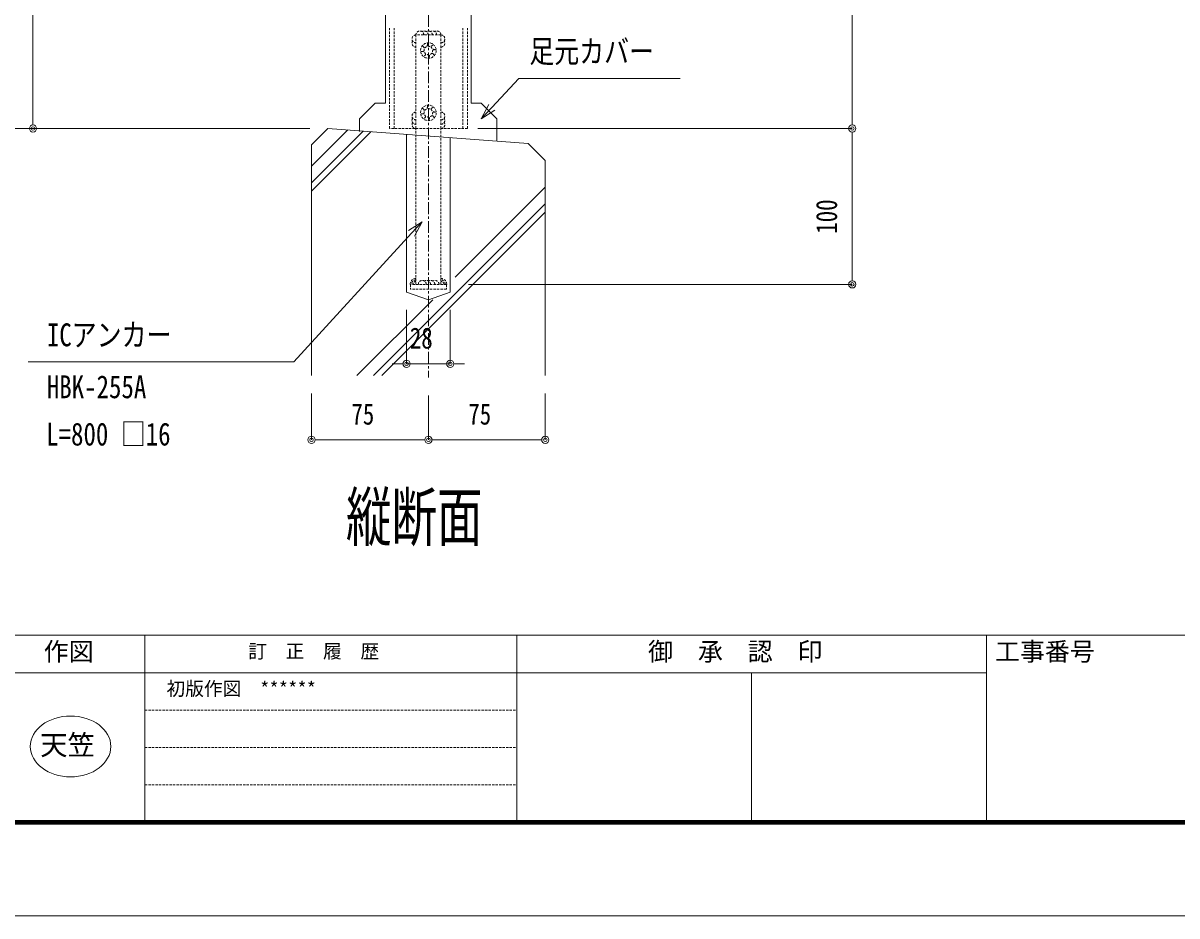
# Model space of a CAD drawing. Units: millimetres, scale not verified. Extents: x -3580 to 3580, y -1188 to 1188.
# Drawn here: x 1494 to 2234, y -1188 to -615 of the extents above; entities that cross this region are included whole.
import ezdxf
from ezdxf.enums import TextEntityAlignment as Align

# ---------------------------------------------------------------- set-up
doc = ezdxf.new("R2010")
doc.units = ezdxf.units.MM
doc.header["$LTSCALE"] = 6
doc.linetypes.add('USER1', pattern=[2, 1.25, -0.25, 0.25, -0.25])
doc.linetypes.add('USER3', pattern=[0.375, 0.25, -0.125])
for name, color, linetype, lineweight in [('0-0_0', 7, 'Continuous', 18), ('0-1_DEFPOINTS', 7, 'Continuous', 18), ('0-3_アンカー', 4, 'USER3', 18), ('0-4_WAKU', 7, 'Continuous', 18), ('0-7_2躯体線', 4, 'Continuous', 18), ('0-8_3中心線', 2, 'USER1', 18), ('0-A_1手摺寸法', 3, 'Continuous', 18)]:
    doc.layers.add(name, color=color, linetype=linetype, lineweight=lineweight)
doc.layers.add('0-2_MOJI', color=7, linetype='Continuous')
doc.styles.add('ＭＳ ゴシック', font='')
doc.styles.get('ＭＳ ゴシック').set_extended_font_data('MS Gothic')

msp = doc.modelspace()

# ---------------------------------------------------------------- linework, layer by layer
at = {"layer": '0-0_0'}
for p, q in [((1726.219, 162.372), (1726.219, -666.702)), ((1781.219, 162.372), (1781.219, -666.702)), ((1709.592, -676.702), (1719.592, -666.702)), ((1719.592, -666.702), (1726.219, -666.702)), ((1781.219, -666.702), (1787.592, -666.702)), ((1797.592, -676.702), (1787.592, -666.702)), ((1709.592, -676.702), (1709.592, -684.799)), ((1797.592, -676.702), (1797.592, -690.62))]:
    msp.add_line(p, q, dxfattribs=at)
at = {"layer": '0-0_0', "lineweight": 9}
for p, q in [((1787.592, -676.702), (1794.421, -669.398)), ((1500.008, -680.606), (1500.008, -678.306)), ((2025.694, -680.606), (2025.694, -678.306)), ((2025.694, -685.206), (2025.694, -687.506)), ((1749.616, -742.726), (1742.872, -750.11)), ((2025.694, -780.606), (2025.694, -778.306)), ((1737.419, -833.885), (1735.119, -833.885)), ((1770.019, -833.885), (1772.319, -833.885)), ((1681.019, -882.652), (1683.319, -882.652)), ((1751.419, -882.652), (1749.119, -882.652)), ((1756.019, -882.652), (1758.319, -882.652)), ((1826.419, -882.652), (1824.119, -882.652))]:
    msp.add_line(p, q, dxfattribs=at)
at = {"layer": '0-0_0'}
for points in [[(1794.421, -669.398), (1811.76, -650.852), (1915.188, -650.852)], [(1742.872, -750.11), (1667.425, -832.705), (1496.87, -832.705)]]:
    msp.add_lwpolyline(points, dxfattribs=at)
at = {"layer": '0-0_0', "lineweight": 9}
for points in [[(1796.378, -671.227), (1787.592, -676.702), (1792.464, -667.568)], [(1744.85, -751.917), (1749.616, -742.726), (1740.893, -748.302)]]:
    msp.add_lwpolyline(points, dxfattribs=at)
for centre, radius in [((1500.008, -682.906), 2.3), ((2025.694, -682.906), 2.3), ((2025.694, -682.906), 2.3), ((1500.008, -682.906), 1.15), ((2025.694, -682.906), 1.15), ((2025.694, -682.906), 1.15), ((2025.694, -782.906), 2.3), ((2025.694, -782.906), 1.15), ((1739.719, -833.885), 2.3), ((1739.719, -833.885), 1.15), ((1767.719, -833.885), 2.3), ((1767.719, -833.885), 1.15), ((1678.719, -882.652), 2.3), ((1753.719, -882.652), 2.3), ((1753.719, -882.652), 2.3), ((1828.719, -882.652), 2.3), ((1678.719, -882.652), 1.15), ((1753.719, -882.652), 1.15), ((1753.719, -882.652), 1.15), ((1828.719, -882.652), 1.15)]:
    msp.add_circle(centre, radius, dxfattribs=at)
at = {"layer": '0-0_0'}
msp.add_ellipse((1524.101, -1079.31), major_axis=(25.847, 0), ratio=0.755094, dxfattribs=at)
at = {"layer": '0-1_DEFPOINTS', "color": 5}
msp.add_line((215.776, -1188.013), (3579.776, -1188.013), dxfattribs=at)
at = {"layer": '0-3_アンカー'}
for p, q in [((1728.719, -682.906), (1728.719, -618.51)), ((1731.719, -682.906), (1731.719, -618.51)), ((1775.719, -682.906), (1775.719, -618.51)), ((1778.719, -682.906), (1778.719, -618.51)), ((1761.719, -622.906), (1761.719, -682.906)), ((1778.719, -682.906), (1728.719, -682.906)), ((1745.719, -782.906), (1745.719, -682.906)), ((1761.719, -782.906), (1761.719, -682.906))]:
    msp.add_line(p, q, dxfattribs=at)
for points in [[(1761.719, -622.906), (1745.719, -622.906), (1745.719, -682.906)], [(1765.219, -782.906), (1742.219, -782.906), (1742.219, -785.906)], [(1765.219, -782.906), (1765.219, -785.906), (1742.219, -785.906)]]:
    msp.add_lwpolyline(points, dxfattribs=at)
for centre in [(1753.719, -632.906), (1753.719, -672.906)]:
    msp.add_circle(centre, 5, dxfattribs=at)
for centre, radius, start, end in [((1748.25, -622.906), 2.531, 0, 180), ((1750.989, -622.906), 2.531, 0, 122.76881), ((1753.729, -622.906), 2.531, 0, 122.76881), ((1756.468, -622.906), 2.531, 0, 122.76881), ((1759.208, -622.906), 2.531, 0, 122.76881), ((1745.719, -625.436), 2.531, 90, 270), ((1745.719, -628.176), 2.531, 147.23119, 270), ((1750.65, -628.673), 2.531, 282.23119, 16.65797), ((1754.542, -627.742), 2.531, 237.23119, 331.65797), ((1761.719, -625.436), 2.531, 270, 90), ((1761.719, -628.176), 2.531, 270, 32.76881), ((1749.486, -635.975), 2.531, 12.23119, 106.65797), ((1748.556, -632.083), 2.531, 327.23119, 61.65797), ((1752.896, -638.069), 2.531, 57.23119, 151.65797), ((1756.788, -637.138), 2.531, 102.23119, 196.65797), ((1757.952, -629.836), 2.531, 192.23119, 286.65797), ((1758.882, -633.728), 2.531, 147.23119, 241.65797), ((1745.719, -674.927), 2.531, 90, 270), ((1749.486, -675.975), 2.531, 12.23119, 106.65797), ((1748.556, -672.083), 2.531, 327.23119, 61.65797), ((1750.65, -668.673), 2.531, 282.23119, 16.65797), ((1754.542, -667.742), 2.531, 237.23119, 331.65797), ((1757.952, -669.836), 2.531, 192.23119, 286.65797), ((1758.882, -673.728), 2.531, 147.23119, 241.65797), ((1761.719, -674.927), 2.531, 270, 90), ((1745.719, -677.667), 2.531, 147.23119, 270), ((1745.719, -680.406), 2.531, 147.23119, 270), ((1752.896, -678.069), 2.531, 57.23119, 151.65797), ((1756.788, -677.138), 2.531, 102.23119, 196.65797), ((1761.719, -677.667), 2.531, 270, 32.76881), ((1761.719, -680.406), 2.531, 270, 32.76881), ((1745.719, -782.906), 3.747, 90, 180), ((1745.719, -782.906), 2.847, 90, 180), ((1745.719, -782.906), 1.947, 90, 180), ((1749.793, -782.906), 2.531, 0, 180), ((1752.532, -782.906), 2.531, 0, 122.76881), ((1755.272, -782.906), 2.531, 0, 122.76881), ((1758.011, -782.906), 2.531, 0, 122.76881), ((1761.719, -782.906), 3.747, 0, 90), ((1761.719, -782.906), 2.847, 0, 90), ((1761.719, -782.906), 1.947, 0, 90)]:
    msp.add_arc(centre, radius, start, end, dxfattribs=at)
at = {"layer": '0-4_WAKU'}
for p, q in [((295.776, -1008.013), (3495.776, -1008.013)), ((1571.776, -1008.013), (1571.776, -1128.013)), ((1810.443, -1008.013), (1810.443, -1128.013)), ((2111.776, -1008.013), (2111.776, -1128.013)), ((1271.776, -1032.013), (1571.776, -1032.013)), ((1571.776, -1032.013), (1810.443, -1032.013)), ((1810.443, -1032.013), (2111.776, -1032.013)), ((1961.109, -1032.013), (1961.109, -1128.013)), ((294.576, -1129.213), (3496.976, -1129.213)), ((295.176, -1128.613), (3496.376, -1128.613)), ((295.776, -1128.013), (3495.776, -1128.013)), ((296.376, -1127.413), (3495.176, -1127.413)), ((296.976, -1126.813), (3494.576, -1126.813))]:
    msp.add_line(p, q, dxfattribs=at)
at = {"layer": '0-4_WAKU', "linetype": 'USER3'}
for p, q in [((1571.776, -1056.013), (1810.443, -1056.013)), ((1571.776, -1080.013), (1810.443, -1080.013)), ((1571.776, -1104.013), (1810.443, -1104.013))]:
    msp.add_line(p, q, dxfattribs=at)
at = {"layer": '0-7_2躯体線'}
for p, q in [((1689.226, -682.906), (1678.719, -693.412)), ((1678.719, -707.127), (1701.988, -683.858)), ((1678.719, -717.736), (1711.86, -684.595)), ((1678.719, -723.03), (1716.786, -684.962)), ((1817.809, -692.502), (1689.226, -682.906)), ((1739.719, -686.917), (1739.719, -787.81)), ((1678.719, -841.443), (1678.719, -693.412)), ((1767.719, -689.006), (1767.719, -787.81)), ((1828.719, -703.412), (1817.809, -692.502)), ((1828.719, -841.443), (1828.719, -703.412)), ((1770.969, -778.364), (1828.719, -720.614)), ((1718.498, -841.443), (1828.719, -731.222)), ((1723.792, -841.443), (1828.719, -736.516)), ((1753.719, -792.906), (1739.719, -787.81)), ((1753.719, -792.906), (1767.719, -787.81)), ((1707.889, -841.443), (1756.572, -792.761))]:
    msp.add_line(p, q, dxfattribs=at)
at = {"layer": '0-8_3中心線'}
msp.add_line((1753.719, 469.724), (1753.719, -842.635), dxfattribs=at)
at = {"layer": '0-A_1手摺寸法'}
for p, q in [((2025.694, -678.306), (2025.694, 112.494)), ((1500.008, -678.306), (1500.008, -607.506)), ((1677.726, -682.906), (1450.785, -682.906)), ((1677.726, -682.906), (1500.008, -682.906)), ((1785.469, -682.906), (2025.694, -682.906)), ((1785.469, -682.906), (2025.694, -682.906)), ((2025.694, -687.506), (2025.694, -778.306)), ((1779.469, -782.906), (2025.694, -782.906)), ((1739.719, -799.31), (1739.719, -833.885)), ((1767.719, -799.31), (1767.719, -833.885)), ((1735.119, -833.885), (1730.519, -833.885)), ((1739.719, -833.885), (1767.719, -833.885)), ((1772.319, -833.885), (1776.919, -833.885)), ((1678.719, -852.943), (1678.719, -882.652)), ((1753.719, -854.135), (1753.719, -882.652)), ((1753.719, -854.135), (1753.719, -882.652)), ((1828.719, -852.943), (1828.719, -882.652)), ((1683.319, -882.652), (1749.119, -882.652)), ((1758.319, -882.652), (1824.119, -882.652))]:
    msp.add_line(p, q, dxfattribs=at)

# ---------------------------------------------------------------- texts
at = {"layer": '0-0_0', "style": 'ＭＳ ゴシック'}
for s, height, width, p in [('足元カバー', 14.66, 0.8, (1818.482, -645.149)), ('ICアンカー ', 14.66, 0.8, (1508.889, -827.002)), ('HBK-255A', 14.66, 0.8, (1508.889, -860.335)), ('L=800 □16', 14.66, 0.8, (1508.462, -890.67)), ('縦断面', 30.55, 0.7, (1700.834, -956.522))]:
    msp.add_text(s, height=height, dxfattribs=dict(at, width=width)).set_placement(p, align=Align.BOTTOM_LEFT)
for s, height, p in [('初版作図\u3000******', 8.798, (1585.682, -1049.296)), ('天笠', 12.9, (1504.609, -1088.668))]:
    msp.add_text(s, height=height, dxfattribs=at).set_placement(p, align=Align.BOTTOM_LEFT)
at = {"layer": '0-2_MOJI', "style": 'ＭＳ ゴシック'}
for s, height, p in [('作図', 11.73, (1506.914, -1027.807)), ('訂\u3000正\u3000履\u3000歴', 8.798, (1638.101, -1025.296)), ('御  承  認  印', 11.73, (1894.67, -1027.807)), ('工事番号', 11.73, (2117.283, -1027.807))]:
    msp.add_text(s, height=height, dxfattribs=at).set_placement(p, align=Align.BOTTOM_LEFT)
at = {"layer": '0-A_1手摺寸法', "color": 7, "style": 'ＭＳ ゴシック', "width": 0.8}
msp.add_text('100', height=13.49, rotation=90, dxfattribs=at).set_placement((2019.944, -750.429), align=Align.BOTTOM_LEFT)
for s, p in [('28', (1741.803, -828.135)), ('75', (1704.303, -876.902)), ('75', (1779.303, -876.902))]:
    msp.add_text(s, height=13.49, dxfattribs=at).set_placement(p, align=Align.BOTTOM_LEFT)

doc.saveas('drawing.dxf')
